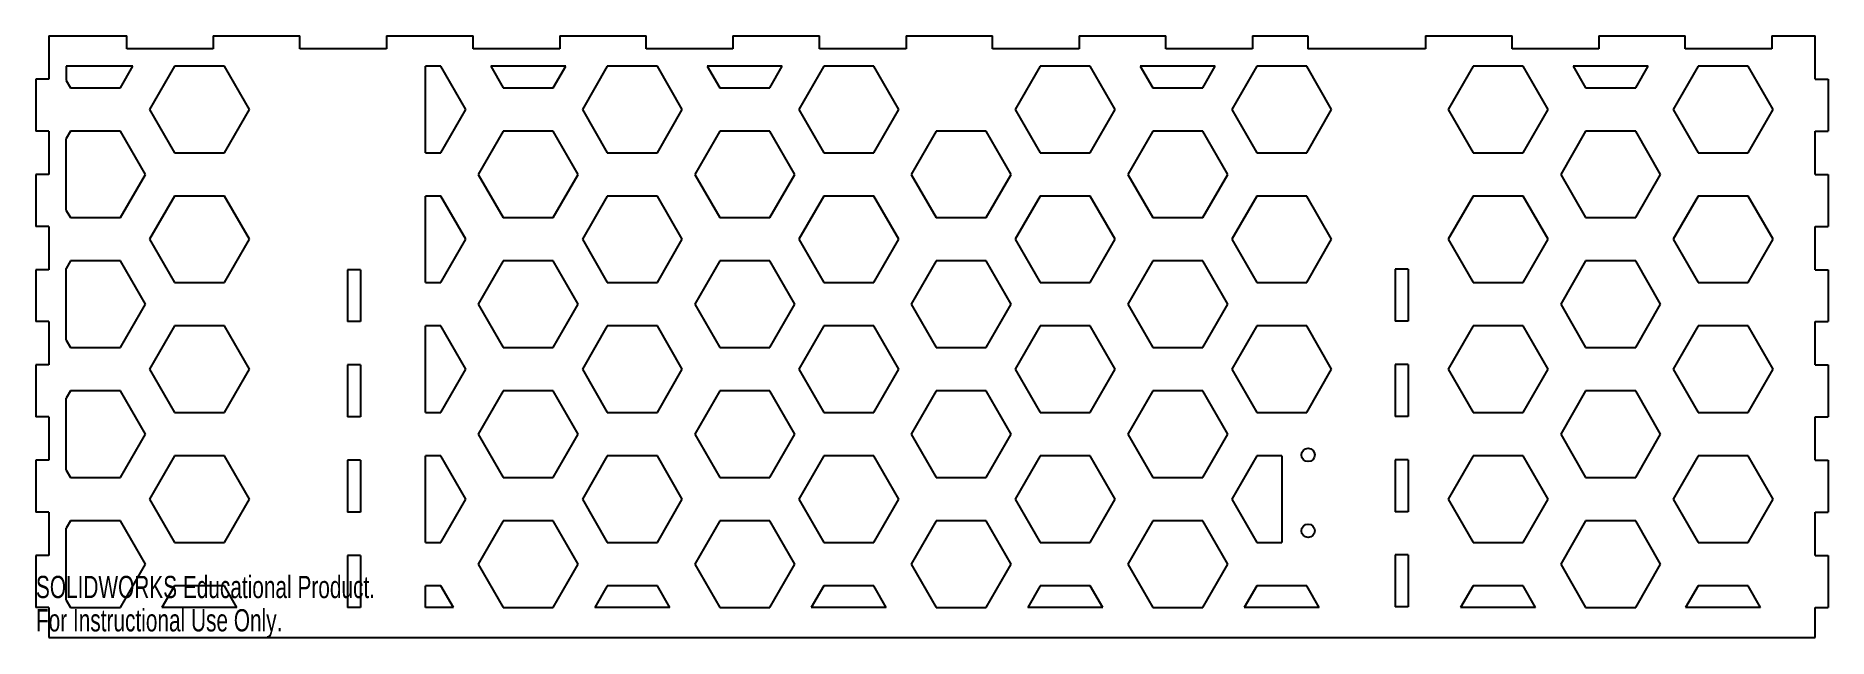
# Model space of a CAD drawing. Header units: inches. Extents: x 0 to 16.3, y 0 to 5.5.
import ezdxf

# ---------------------------------------------------------------- set-up
doc = ezdxf.new("R2010")
doc.units = ezdxf.units.IN
doc.header["$MEASUREMENT"] = 0
doc.styles.add('SLDTEXTSTYLE0', font='TXT', dxfattribs={"width": 0.7})

msp = doc.modelspace()

# ---------------------------------------------------------------- linework, layer by layer
at = {"color": 7, "linetype": 'Continuous', "lineweight": 25}
for p, q in [((0.117, 5.474), (0.117, 5.08)), ((0.117, 5.474), (0.826, 5.474)), ((0.826, 5.356), (0.826, 5.474)), ((1.613, 5.474), (1.613, 5.356)), ((1.613, 5.474), (2.401, 5.474)), ((2.401, 5.356), (2.401, 5.474)), ((3.188, 5.474), (3.188, 5.356)), ((3.188, 5.474), (3.976, 5.474)), ((3.976, 5.356), (3.976, 5.474)), ((4.763, 5.474), (4.763, 5.356)), ((4.763, 5.474), (5.55, 5.474)), ((5.55, 5.356), (5.55, 5.474)), ((6.338, 5.474), (6.338, 5.356)), ((6.338, 5.474), (7.125, 5.474)), ((7.125, 5.356), (7.125, 5.474)), ((7.913, 5.474), (7.913, 5.356)), ((7.913, 5.474), (8.7, 5.474)), ((8.7, 5.356), (8.7, 5.474)), ((9.487, 5.474), (9.487, 5.356)), ((9.487, 5.474), (10.275, 5.474)), ((10.275, 5.356), (10.275, 5.474)), ((11.062, 5.474), (11.062, 5.356)), ((11.062, 5.474), (11.566, 5.474)), ((11.566, 5.474), (11.566, 5.356)), ((12.637, 5.474), (12.637, 5.356)), ((12.637, 5.474), (13.424, 5.474)), ((13.424, 5.356), (13.424, 5.474)), ((14.212, 5.474), (14.212, 5.356)), ((14.212, 5.474), (14.999, 5.474)), ((14.999, 5.356), (14.999, 5.474)), ((15.787, 5.474), (15.787, 5.356)), ((15.787, 5.474), (16.18, 5.474)), ((16.18, 5.08), (16.18, 5.474)), ((1.613, 5.356), (0.826, 5.356)), ((3.188, 5.356), (2.401, 5.356)), ((4.763, 5.356), (3.976, 5.356)), ((6.338, 5.356), (5.55, 5.356)), ((7.913, 5.356), (7.125, 5.356)), ((9.487, 5.356), (8.7, 5.356)), ((11.062, 5.356), (10.275, 5.356)), ((12.637, 5.356), (11.566, 5.356)), ((14.212, 5.356), (13.424, 5.356)), ((15.787, 5.356), (14.999, 5.356)), ((-0.001, 5.08), (-0.001, 4.608)), ((0.117, 5.08), (-0.001, 5.08)), ((0.882, 5.199), (0.275, 5.199)), ((0.275, 5.199), (0.275, 5.069)), ((0.275, 5.069), (0.313, 5.002)), ((0.768, 5.002), (0.882, 5.199)), ((1.259, 5.199), (1.032, 4.805)), ((1.714, 5.199), (1.259, 5.199)), ((1.941, 4.805), (1.714, 5.199)), ((3.682, 5.199), (3.542, 5.199)), ((3.542, 4.411), (3.542, 5.199)), ((3.909, 4.805), (3.682, 5.199)), ((4.137, 5.199), (4.25, 5.002)), ((4.819, 5.199), (4.137, 5.199)), ((4.705, 5.002), (4.819, 5.199)), ((5.196, 5.199), (4.969, 4.805)), ((5.651, 5.199), (5.196, 5.199)), ((5.878, 4.805), (5.651, 5.199)), ((6.105, 5.199), (6.219, 5.002)), ((6.787, 5.199), (6.105, 5.199)), ((6.673, 5.002), (6.787, 5.199)), ((7.165, 5.199), (6.937, 4.805)), ((7.619, 5.199), (7.165, 5.199)), ((7.846, 4.805), (7.619, 5.199)), ((9.133, 5.199), (8.906, 4.805)), ((9.588, 5.199), (9.133, 5.199)), ((9.815, 4.805), (9.588, 5.199)), ((10.724, 5.199), (10.042, 5.199)), ((10.042, 5.199), (10.156, 5.002)), ((10.611, 5.002), (10.724, 5.199)), ((11.102, 5.199), (10.874, 4.805)), ((11.556, 5.199), (11.102, 5.199)), ((11.783, 4.805), (11.556, 5.199)), ((13.07, 5.199), (12.843, 4.805)), ((13.525, 5.199), (13.07, 5.199)), ((13.752, 4.805), (13.525, 5.199)), ((13.979, 5.199), (14.093, 5.002)), ((14.661, 5.199), (13.979, 5.199)), ((14.548, 5.002), (14.661, 5.199)), ((15.116, 5.199), (14.888, 4.805)), ((15.57, 5.199), (15.116, 5.199)), ((15.798, 4.805), (15.57, 5.199)), ((16.18, 5.08), (16.298, 5.08)), ((16.298, 5.08), (16.298, 4.608)), ((0.313, 5.002), (0.768, 5.002)), ((4.25, 5.002), (4.705, 5.002)), ((6.219, 5.002), (6.673, 5.002)), ((10.156, 5.002), (10.611, 5.002)), ((14.093, 5.002), (14.548, 5.002)), ((1.032, 4.805), (1.259, 4.411)), ((1.714, 4.411), (1.941, 4.805)), ((3.682, 4.411), (3.909, 4.805)), ((4.969, 4.805), (5.196, 4.411)), ((5.651, 4.411), (5.878, 4.805)), ((6.937, 4.805), (7.165, 4.411)), ((7.619, 4.411), (7.846, 4.805)), ((8.906, 4.805), (9.133, 4.411)), ((9.588, 4.411), (9.815, 4.805)), ((10.874, 4.805), (11.102, 4.411)), ((11.556, 4.411), (11.783, 4.805)), ((12.843, 4.805), (13.07, 4.411)), ((13.525, 4.411), (13.752, 4.805)), ((14.888, 4.805), (15.116, 4.411)), ((15.57, 4.411), (15.798, 4.805)), ((0.117, 4.608), (-0.001, 4.608)), ((0.117, 4.608), (0.117, 4.214)), ((0.313, 4.608), (0.275, 4.541)), ((0.768, 4.608), (0.313, 4.608)), ((0.995, 4.214), (0.768, 4.608)), ((4.25, 4.608), (4.023, 4.214)), ((4.705, 4.608), (4.25, 4.608)), ((4.932, 4.214), (4.705, 4.608)), ((6.219, 4.608), (5.992, 4.214)), ((6.673, 4.608), (6.219, 4.608)), ((6.901, 4.214), (6.673, 4.608)), ((8.187, 4.608), (7.96, 4.214)), ((8.642, 4.608), (8.187, 4.608)), ((8.869, 4.214), (8.642, 4.608)), ((10.156, 4.608), (9.929, 4.214)), ((10.611, 4.608), (10.156, 4.608)), ((10.838, 4.214), (10.611, 4.608)), ((14.093, 4.608), (13.866, 4.214)), ((14.548, 4.608), (14.093, 4.608)), ((14.775, 4.214), (14.548, 4.608)), ((16.18, 4.608), (16.298, 4.608)), ((16.18, 4.214), (16.18, 4.608)), ((0.275, 3.887), (0.275, 4.541)), ((1.259, 4.411), (1.714, 4.411)), ((3.542, 4.411), (3.682, 4.411)), ((5.196, 4.411), (5.651, 4.411)), ((7.165, 4.411), (7.619, 4.411)), ((9.133, 4.411), (9.588, 4.411)), ((11.102, 4.411), (11.556, 4.411)), ((13.07, 4.411), (13.525, 4.411)), ((15.116, 4.411), (15.57, 4.411)), ((-0.001, 4.214), (-0.001, 3.742)), ((0.117, 4.214), (-0.001, 4.214)), ((0.768, 3.821), (0.995, 4.214)), ((4.023, 4.214), (4.25, 3.821)), ((4.705, 3.821), (4.932, 4.214)), ((5.992, 4.214), (6.219, 3.821)), ((6.673, 3.821), (6.901, 4.214)), ((7.96, 4.214), (8.187, 3.821)), ((8.642, 3.821), (8.869, 4.214)), ((9.929, 4.214), (10.156, 3.821)), ((10.611, 3.821), (10.838, 4.214)), ((13.866, 4.214), (14.093, 3.821)), ((14.548, 3.821), (14.775, 4.214)), ((16.18, 4.214), (16.298, 4.214)), ((16.298, 4.214), (16.298, 3.742)), ((1.259, 4.017), (1.032, 3.624)), ((1.714, 4.017), (1.259, 4.017)), ((1.941, 3.624), (1.714, 4.017)), ((3.682, 4.017), (3.542, 4.017)), ((3.542, 3.23), (3.542, 4.017)), ((3.909, 3.624), (3.682, 4.017)), ((5.196, 4.017), (4.969, 3.624)), ((5.651, 4.017), (5.196, 4.017)), ((5.878, 3.624), (5.651, 4.017)), ((7.165, 4.017), (6.937, 3.624)), ((7.619, 4.017), (7.165, 4.017)), ((7.846, 3.624), (7.619, 4.017)), ((9.133, 4.017), (8.906, 3.624)), ((9.588, 4.017), (9.133, 4.017)), ((9.815, 3.624), (9.588, 4.017)), ((11.102, 4.017), (10.874, 3.624)), ((11.556, 4.017), (11.102, 4.017)), ((11.783, 3.624), (11.556, 4.017)), ((13.07, 4.017), (12.843, 3.624)), ((13.525, 4.017), (13.07, 4.017)), ((13.752, 3.624), (13.525, 4.017)), ((15.116, 4.017), (14.888, 3.624)), ((15.57, 4.017), (15.116, 4.017)), ((15.798, 3.624), (15.57, 4.017)), ((0.275, 3.887), (0.313, 3.821)), ((0.313, 3.821), (0.768, 3.821)), ((4.25, 3.821), (4.705, 3.821)), ((6.219, 3.821), (6.673, 3.821)), ((8.187, 3.821), (8.642, 3.821)), ((10.156, 3.821), (10.611, 3.821)), ((14.093, 3.821), (14.548, 3.821)), ((0.117, 3.742), (-0.001, 3.742)), ((0.117, 3.742), (0.117, 3.348)), ((1.032, 3.624), (1.259, 3.23)), ((1.714, 3.23), (1.941, 3.624)), ((3.682, 3.23), (3.909, 3.624)), ((4.969, 3.624), (5.196, 3.23)), ((5.651, 3.23), (5.878, 3.624)), ((6.937, 3.624), (7.165, 3.23)), ((7.619, 3.23), (7.846, 3.624)), ((8.906, 3.624), (9.133, 3.23)), ((9.588, 3.23), (9.815, 3.624)), ((10.874, 3.624), (11.102, 3.23)), ((11.556, 3.23), (11.783, 3.624)), ((12.843, 3.624), (13.07, 3.23)), ((13.525, 3.23), (13.752, 3.624)), ((14.888, 3.624), (15.116, 3.23)), ((15.57, 3.23), (15.798, 3.624)), ((16.18, 3.742), (16.298, 3.742)), ((16.18, 3.348), (16.18, 3.742)), ((0.313, 3.427), (0.275, 3.36)), ((0.768, 3.427), (0.313, 3.427)), ((0.995, 3.033), (0.768, 3.427)), ((4.25, 3.427), (4.023, 3.033)), ((4.705, 3.427), (4.25, 3.427)), ((4.932, 3.033), (4.705, 3.427)), ((6.219, 3.427), (5.992, 3.033)), ((6.673, 3.427), (6.219, 3.427)), ((6.901, 3.033), (6.673, 3.427)), ((8.187, 3.427), (7.96, 3.033)), ((8.642, 3.427), (8.187, 3.427)), ((8.869, 3.033), (8.642, 3.427)), ((10.156, 3.427), (9.929, 3.033)), ((10.611, 3.427), (10.156, 3.427)), ((10.838, 3.033), (10.611, 3.427)), ((14.093, 3.427), (13.866, 3.033)), ((14.548, 3.427), (14.093, 3.427)), ((14.775, 3.033), (14.548, 3.427)), ((-0.001, 3.348), (-0.001, 2.876)), ((0.117, 3.348), (-0.001, 3.348)), ((0.275, 2.706), (0.275, 3.36)), ((2.952, 3.348), (2.834, 3.348)), ((2.834, 3.348), (2.834, 2.876)), ((2.952, 3.348), (2.952, 2.876)), ((12.361, 3.352), (12.361, 2.88)), ((12.479, 3.352), (12.361, 3.352)), ((12.479, 3.352), (12.479, 2.88)), ((16.18, 3.348), (16.298, 3.348)), ((16.298, 3.348), (16.298, 2.876)), ((1.259, 3.23), (1.714, 3.23)), ((3.542, 3.23), (3.682, 3.23)), ((5.196, 3.23), (5.651, 3.23)), ((7.165, 3.23), (7.619, 3.23)), ((9.133, 3.23), (9.588, 3.23)), ((11.102, 3.23), (11.556, 3.23)), ((13.07, 3.23), (13.525, 3.23)), ((15.116, 3.23), (15.57, 3.23)), ((0.768, 2.639), (0.995, 3.033)), ((4.023, 3.033), (4.25, 2.639)), ((4.705, 2.639), (4.932, 3.033)), ((5.992, 3.033), (6.219, 2.639)), ((6.673, 2.639), (6.901, 3.033)), ((7.96, 3.033), (8.187, 2.639)), ((8.642, 2.639), (8.869, 3.033)), ((9.929, 3.033), (10.156, 2.639)), ((10.611, 2.639), (10.838, 3.033)), ((13.866, 3.033), (14.093, 2.639)), ((14.548, 2.639), (14.775, 3.033)), ((0.117, 2.876), (-0.001, 2.876)), ((0.117, 2.876), (0.117, 2.482)), ((1.259, 2.836), (1.032, 2.443)), ((1.714, 2.836), (1.259, 2.836)), ((1.941, 2.443), (1.714, 2.836)), ((2.952, 2.876), (2.834, 2.876)), ((3.682, 2.836), (3.542, 2.836)), ((3.542, 2.049), (3.542, 2.836)), ((3.909, 2.443), (3.682, 2.836)), ((5.196, 2.836), (4.969, 2.443)), ((5.651, 2.836), (5.196, 2.836)), ((5.878, 2.443), (5.651, 2.836)), ((7.165, 2.836), (6.937, 2.443)), ((7.619, 2.836), (7.165, 2.836)), ((7.846, 2.443), (7.619, 2.836)), ((9.133, 2.836), (8.906, 2.443)), ((9.588, 2.836), (9.133, 2.836)), ((9.815, 2.443), (9.588, 2.836)), ((11.102, 2.836), (10.874, 2.443)), ((11.556, 2.836), (11.102, 2.836)), ((11.783, 2.443), (11.556, 2.836)), ((12.479, 2.88), (12.361, 2.88)), ((13.07, 2.836), (12.843, 2.443)), ((13.525, 2.836), (13.07, 2.836)), ((13.752, 2.443), (13.525, 2.836)), ((15.116, 2.836), (14.888, 2.443)), ((15.57, 2.836), (15.116, 2.836)), ((15.798, 2.443), (15.57, 2.836)), ((16.18, 2.876), (16.298, 2.876)), ((16.18, 2.482), (16.18, 2.876)), ((0.275, 2.706), (0.313, 2.639)), ((0.313, 2.639), (0.768, 2.639)), ((4.25, 2.639), (4.705, 2.639)), ((6.219, 2.639), (6.673, 2.639)), ((8.187, 2.639), (8.642, 2.639)), ((10.156, 2.639), (10.611, 2.639)), ((14.093, 2.639), (14.548, 2.639)), ((-0.001, 2.482), (-0.001, 2.01)), ((0.117, 2.482), (-0.001, 2.482)), ((2.952, 2.482), (2.834, 2.482)), ((2.834, 2.482), (2.834, 2.01)), ((2.952, 2.482), (2.952, 2.01)), ((12.361, 2.486), (12.361, 2.013)), ((12.479, 2.486), (12.361, 2.486)), ((12.479, 2.486), (12.479, 2.013)), ((16.18, 2.482), (16.298, 2.482)), ((16.298, 2.482), (16.298, 2.01)), ((1.032, 2.443), (1.259, 2.049)), ((1.714, 2.049), (1.941, 2.443)), ((3.682, 2.049), (3.909, 2.443)), ((4.969, 2.443), (5.196, 2.049)), ((5.651, 2.049), (5.878, 2.443)), ((6.937, 2.443), (7.165, 2.049)), ((7.619, 2.049), (7.846, 2.443)), ((8.906, 2.443), (9.133, 2.049)), ((9.588, 2.049), (9.815, 2.443)), ((10.874, 2.443), (11.102, 2.049)), ((11.556, 2.049), (11.783, 2.443)), ((12.843, 2.443), (13.07, 2.049)), ((13.525, 2.049), (13.752, 2.443)), ((14.888, 2.443), (15.116, 2.049)), ((15.57, 2.049), (15.798, 2.443)), ((0.313, 2.246), (0.275, 2.179)), ((0.275, 1.525), (0.275, 2.179)), ((0.768, 2.246), (0.313, 2.246)), ((0.995, 1.852), (0.768, 2.246)), ((4.25, 2.246), (4.023, 1.852)), ((4.705, 2.246), (4.25, 2.246)), ((4.932, 1.852), (4.705, 2.246)), ((6.219, 2.246), (5.992, 1.852)), ((6.673, 2.246), (6.219, 2.246)), ((6.901, 1.852), (6.673, 2.246)), ((8.187, 2.246), (7.96, 1.852)), ((8.642, 2.246), (8.187, 2.246)), ((8.869, 1.852), (8.642, 2.246)), ((10.156, 2.246), (9.929, 1.852)), ((10.611, 2.246), (10.156, 2.246)), ((10.838, 1.852), (10.611, 2.246)), ((14.093, 2.246), (13.866, 1.852)), ((14.548, 2.246), (14.093, 2.246)), ((14.775, 1.852), (14.548, 2.246)), ((0.117, 2.01), (-0.001, 2.01)), ((0.117, 2.01), (0.117, 1.616)), ((1.259, 2.049), (1.714, 2.049)), ((2.952, 2.01), (2.834, 2.01)), ((3.542, 2.049), (3.682, 2.049)), ((5.196, 2.049), (5.651, 2.049)), ((7.165, 2.049), (7.619, 2.049)), ((9.133, 2.049), (9.588, 2.049)), ((11.102, 2.049), (11.556, 2.049)), ((12.479, 2.013), (12.361, 2.013)), ((13.07, 2.049), (13.525, 2.049)), ((15.116, 2.049), (15.57, 2.049)), ((16.18, 2.01), (16.298, 2.01)), ((16.18, 1.616), (16.18, 2.01)), ((0.768, 1.458), (0.995, 1.852)), ((4.023, 1.852), (4.25, 1.458)), ((4.705, 1.458), (4.932, 1.852)), ((5.992, 1.852), (6.219, 1.458)), ((6.673, 1.458), (6.901, 1.852)), ((7.96, 1.852), (8.187, 1.458)), ((8.642, 1.458), (8.869, 1.852)), ((9.929, 1.852), (10.156, 1.458)), ((10.611, 1.458), (10.838, 1.852)), ((13.866, 1.852), (14.093, 1.458)), ((14.548, 1.458), (14.775, 1.852)), ((1.259, 1.655), (1.032, 1.262)), ((1.714, 1.655), (1.259, 1.655)), ((1.941, 1.262), (1.714, 1.655)), ((3.682, 1.655), (3.542, 1.655)), ((3.542, 0.868), (3.542, 1.655)), ((3.909, 1.262), (3.682, 1.655)), ((5.196, 1.655), (4.969, 1.262)), ((5.651, 1.655), (5.196, 1.655)), ((5.878, 1.262), (5.651, 1.655)), ((7.165, 1.655), (6.937, 1.262)), ((7.619, 1.655), (7.165, 1.655)), ((7.846, 1.262), (7.619, 1.655)), ((9.133, 1.655), (8.906, 1.262)), ((9.588, 1.655), (9.133, 1.655)), ((9.815, 1.262), (9.588, 1.655)), ((11.102, 1.655), (10.874, 1.262)), ((11.329, 1.655), (11.102, 1.655)), ((11.329, 1.655), (11.329, 0.868)), ((13.07, 1.655), (12.843, 1.262)), ((13.525, 1.655), (13.07, 1.655)), ((13.752, 1.262), (13.525, 1.655)), ((15.116, 1.655), (14.888, 1.262)), ((15.57, 1.655), (15.116, 1.655)), ((15.798, 1.262), (15.57, 1.655)), ((-0.001, 1.616), (-0.001, 1.143)), ((0.117, 1.616), (-0.001, 1.616)), ((0.275, 1.525), (0.313, 1.458)), ((2.952, 1.616), (2.834, 1.616)), ((2.834, 1.616), (2.834, 1.143)), ((2.952, 1.616), (2.952, 1.143)), ((12.361, 1.62), (12.361, 1.147)), ((12.479, 1.62), (12.361, 1.62)), ((12.479, 1.62), (12.479, 1.147)), ((16.18, 1.616), (16.298, 1.616)), ((16.298, 1.616), (16.298, 1.143)), ((0.313, 1.458), (0.768, 1.458)), ((4.25, 1.458), (4.705, 1.458)), ((6.219, 1.458), (6.673, 1.458)), ((8.187, 1.458), (8.642, 1.458)), ((10.156, 1.458), (10.611, 1.458)), ((14.093, 1.458), (14.548, 1.458)), ((0.117, 1.143), (-0.001, 1.143)), ((0.117, 1.143), (0.117, 0.75)), ((1.032, 1.262), (1.259, 0.868)), ((1.714, 0.868), (1.941, 1.262)), ((2.952, 1.143), (2.834, 1.143)), ((3.682, 0.868), (3.909, 1.262)), ((4.969, 1.262), (5.196, 0.868)), ((5.651, 0.868), (5.878, 1.262)), ((6.937, 1.262), (7.165, 0.868)), ((7.619, 0.868), (7.846, 1.262)), ((8.906, 1.262), (9.133, 0.868)), ((9.588, 0.868), (9.815, 1.262)), ((10.874, 1.262), (11.102, 0.868)), ((12.479, 1.147), (12.361, 1.147)), ((12.843, 1.262), (13.07, 0.868)), ((13.525, 0.868), (13.752, 1.262)), ((14.888, 1.262), (15.116, 0.868)), ((15.57, 0.868), (15.798, 1.262)), ((16.18, 1.143), (16.298, 1.143)), ((16.18, 0.75), (16.18, 1.143)), ((0.313, 1.065), (0.275, 0.998)), ((0.275, 0.344), (0.275, 0.998)), ((0.768, 1.065), (0.313, 1.065)), ((0.995, 0.671), (0.768, 1.065)), ((4.25, 1.065), (4.023, 0.671)), ((4.705, 1.065), (4.25, 1.065)), ((4.932, 0.671), (4.705, 1.065)), ((6.219, 1.065), (5.992, 0.671)), ((6.673, 1.065), (6.219, 1.065)), ((6.901, 0.671), (6.673, 1.065)), ((8.187, 1.065), (7.96, 0.671)), ((8.642, 1.065), (8.187, 1.065)), ((8.869, 0.671), (8.642, 1.065)), ((10.156, 1.065), (9.929, 0.671)), ((10.611, 1.065), (10.156, 1.065)), ((10.838, 0.671), (10.611, 1.065)), ((14.093, 1.065), (13.866, 0.671)), ((14.548, 1.065), (14.093, 1.065)), ((14.775, 0.671), (14.548, 1.065)), ((1.259, 0.868), (1.714, 0.868)), ((3.542, 0.868), (3.682, 0.868)), ((5.196, 0.868), (5.651, 0.868)), ((7.165, 0.868), (7.619, 0.868)), ((9.133, 0.868), (9.588, 0.868)), ((11.102, 0.868), (11.329, 0.868)), ((13.07, 0.868), (13.525, 0.868)), ((15.116, 0.868), (15.57, 0.868)), ((-0.001, 0.75), (-0.001, 0.277)), ((0.117, 0.75), (-0.001, 0.75)), ((0.768, 0.277), (0.995, 0.671)), ((2.952, 0.75), (2.834, 0.75)), ((2.834, 0.75), (2.834, 0.277)), ((2.952, 0.75), (2.952, 0.277)), ((4.023, 0.671), (4.25, 0.277)), ((4.705, 0.277), (4.932, 0.671)), ((5.992, 0.671), (6.219, 0.277)), ((6.673, 0.277), (6.901, 0.671)), ((7.96, 0.671), (8.187, 0.277)), ((8.642, 0.277), (8.869, 0.671)), ((9.929, 0.671), (10.156, 0.277)), ((10.611, 0.277), (10.838, 0.671)), ((12.361, 0.754), (12.361, 0.281)), ((12.479, 0.754), (12.361, 0.754)), ((12.479, 0.754), (12.479, 0.281)), ((13.866, 0.671), (14.093, 0.277)), ((14.548, 0.277), (14.775, 0.671)), ((16.18, 0.75), (16.298, 0.75)), ((16.298, 0.75), (16.298, 0.277)), ((0.275, 0.344), (0.313, 0.277)), ((1.259, 0.474), (1.145, 0.277)), ((1.714, 0.474), (1.259, 0.474)), ((1.827, 0.277), (1.714, 0.474)), ((3.682, 0.474), (3.542, 0.474)), ((3.542, 0.277), (3.542, 0.474)), ((3.796, 0.277), (3.682, 0.474)), ((5.196, 0.474), (5.082, 0.277)), ((5.651, 0.474), (5.196, 0.474)), ((5.764, 0.277), (5.651, 0.474)), ((7.165, 0.474), (7.051, 0.277)), ((7.619, 0.474), (7.165, 0.474)), ((7.733, 0.277), (7.619, 0.474)), ((9.133, 0.474), (9.019, 0.277)), ((9.588, 0.474), (9.133, 0.474)), ((9.701, 0.277), (9.588, 0.474)), ((11.102, 0.474), (10.988, 0.277)), ((11.556, 0.474), (11.102, 0.474)), ((11.67, 0.277), (11.556, 0.474)), ((13.07, 0.474), (12.956, 0.277)), ((13.525, 0.474), (13.07, 0.474)), ((13.638, 0.277), (13.525, 0.474)), ((15.116, 0.474), (15.002, 0.277)), ((15.57, 0.474), (15.116, 0.474)), ((15.684, 0.277), (15.57, 0.474)), ((0.117, 0.277), (-0.001, 0.277)), ((0.117, 0.277), (0.117, 0.002)), ((0.313, 0.277), (0.768, 0.277)), ((1.827, 0.277), (1.145, 0.277)), ((2.952, 0.277), (2.834, 0.277)), ((3.796, 0.277), (3.542, 0.277)), ((4.25, 0.277), (4.705, 0.277)), ((5.764, 0.277), (5.082, 0.277)), ((6.219, 0.277), (6.673, 0.277)), ((7.733, 0.277), (7.051, 0.277)), ((8.187, 0.277), (8.642, 0.277)), ((9.701, 0.277), (9.019, 0.277)), ((10.156, 0.277), (10.611, 0.277)), ((11.67, 0.277), (10.988, 0.277)), ((12.479, 0.281), (12.361, 0.281)), ((13.638, 0.277), (12.956, 0.277)), ((14.093, 0.277), (14.548, 0.277)), ((15.684, 0.277), (15.002, 0.277)), ((16.18, 0.277), (16.298, 0.277)), ((16.18, 0.002), (16.18, 0.277)), ((0.117, 0.002), (16.18, 0.002))]:
    msp.add_line(p, q, dxfattribs=at)
for centre in [(11.569, 1.663), (11.569, 0.974)]:
    msp.add_circle(centre, 0.0608, dxfattribs=at)

# ---------------------------------------------------------------- texts
at = {"color": 7, "linetype": 'Continuous', "char_height": 0.20229, "attachment_point": 1, "style": 'SLDTEXTSTYLE0'}
for s, insert in [('SOLIDWORKS Educational Product.', (0, 0.564)), ('For Instructional Use Only.', (0, 0.261))]:
    msp.add_mtext(s, dxfattribs=dict(at, insert=insert))

doc.saveas('drawing.dxf')
